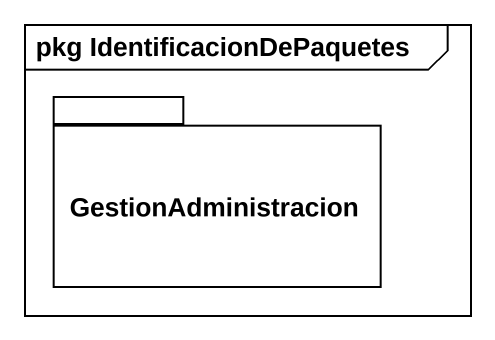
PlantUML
@startuml
mainframe pkg IdentificacionDePaquetes
package GestionAdministracion {
}
@enduml
